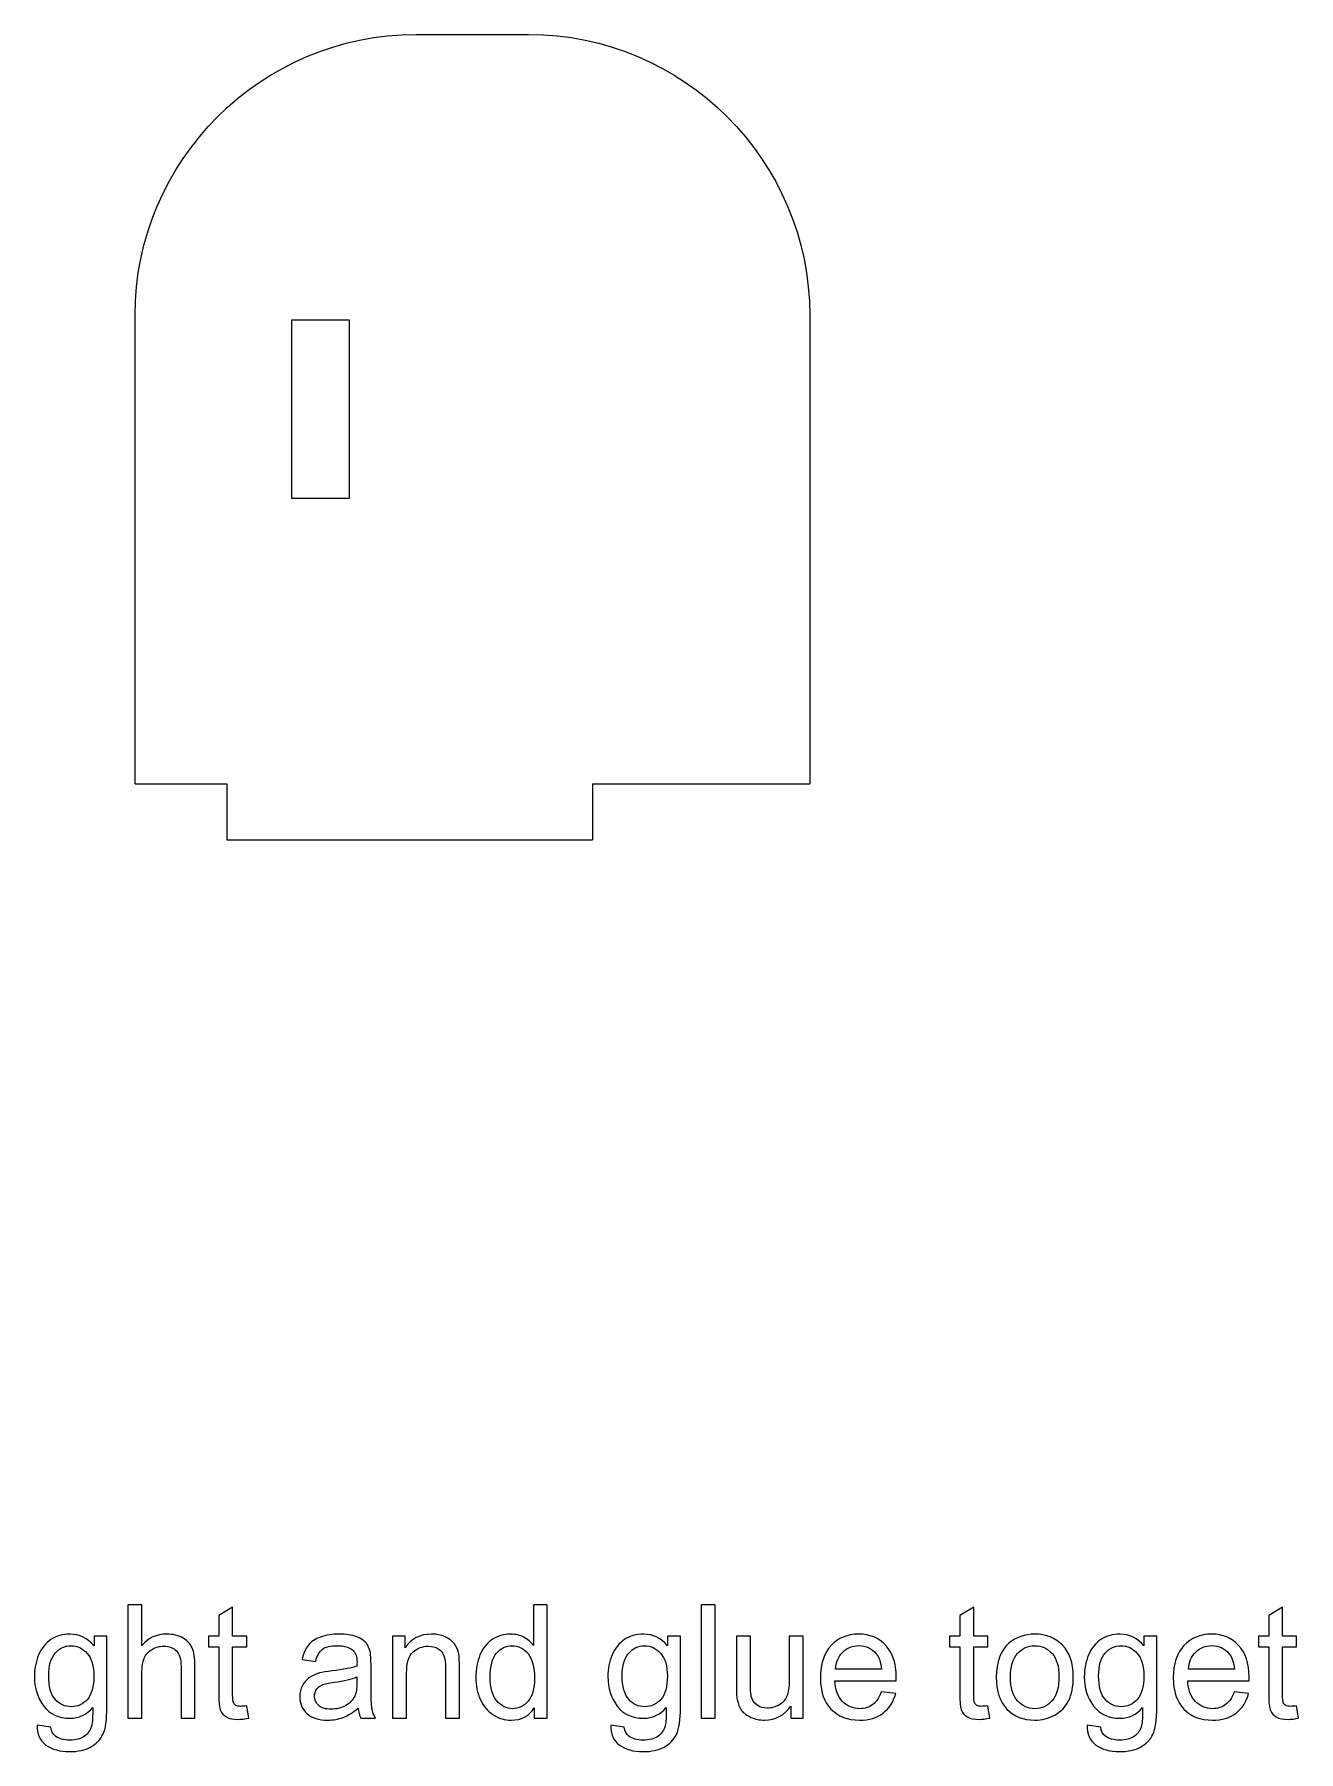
# Model space of a CAD drawing. Header units: millimetres. Extents: x -1420 to -489, y -454 to 898.
# Drawn here: x -1149.8 to -1082.3, y -240.8 to -149.2 of the extents above; entities that cross this region are included whole.
import ezdxf

# ---------------------------------------------------------------- set-up
doc = ezdxf.new("R2010")
doc.units = ezdxf.units.MM
doc.header["$MEASUREMENT"] = 0
doc.layers.add('Layer 1', color=7, linetype='Continuous')

msp = doc.modelspace()

# ---------------------------------------------------------------- linework, layer by layer
at = {"layer": 'Layer 1', "lineweight": 20}
msp.add_lwpolyline([(-1136.0484, -173.9269), (-1132.9484, -173.9269), (-1132.9484, -164.4269), (-1136.0484, -164.4269), (-1136.0484, -173.9269)], close=True, dxfattribs=at)
msp.add_open_spline([(-1144.3986, -189.1769), (-1144.3986, -189.1769), (-1144.3986, -164.1769), (-1144.3986, -164.1769), (-1144.3986, -164.1769), (-1144.3986, -155.9152), (-1137.6603, -149.1769), (-1129.3986, -149.1769), (-1129.3986, -149.1769), (-1129.3986, -149.1769), (-1123.3986, -149.1769), (-1123.3986, -149.1769), (-1123.3986, -149.1769), (-1115.1369, -149.1769), (-1108.3986, -155.9152), (-1108.3986, -164.1769), (-1108.3986, -164.1769), (-1108.3986, -164.1769), (-1108.3986, -189.1769), (-1108.3986, -189.1769)], degree=3, knots=[0, 0, 0, 0, 0.1666667, 0.1666667, 0.1666667, 0.1666667, 0.3333333, 0.3333333, 0.3333333, 0.3333333, 0.5, 0.5, 0.5, 0.5, 0.6666667, 0.6666667, 0.6666667, 0.6666667, 1, 1, 1, 1], dxfattribs=at)
for points in [[(-1144.3986, -189.1769), (-1144.3986, -189.1769), (-1139.4984, -189.1769), (-1139.4984, -189.1769)], [(-1139.4984, -189.1769), (-1139.4984, -189.1769), (-1139.4984, -192.1769), (-1139.4984, -192.1769)], [(-1119.9984, -189.1769), (-1119.9984, -189.1769), (-1108.3986, -189.1769), (-1108.3986, -189.1769)], [(-1119.9984, -189.1769), (-1119.9984, -189.1769), (-1119.9984, -192.1769), (-1119.9984, -192.1769)], [(-1139.4984, -192.1769), (-1139.4984, -192.1769), (-1119.9984, -192.1769), (-1119.9984, -192.1769)]]:
    msp.add_open_spline(points, degree=3, dxfattribs=at)
at = {"layer": 'Layer 1', "color": 250}
for points, knots in [([(-1144.7763, -239.0646), (-1144.7763, -239.0646), (-1144.7763, -233.0039), (-1144.7763, -233.0039), (-1144.7763, -233.0039), (-1144.7763, -233.0039), (-1144.0326, -233.0039), (-1144.0326, -233.0039), (-1144.0326, -233.0039), (-1144.0326, -233.0039), (-1144.0326, -235.1784), (-1144.0326, -235.1784), (-1144.0326, -235.1784), (-1143.6855, -234.7762), (-1143.2466, -234.5744), (-1142.7175, -234.5744), (-1142.7175, -234.5744), (-1142.3929, -234.5744), (-1142.1107, -234.6393), (-1141.8708, -234.7677), (-1141.8708, -234.7677), (-1141.6309, -234.8948), (-1141.4588, -235.0726), (-1141.3558, -235.2983), (-1141.3558, -235.2983), (-1141.2527, -235.5241), (-1141.2005, -235.8529), (-1141.2005, -236.2819), (-1141.2005, -236.2819), (-1141.2005, -236.2819), (-1141.2005, -239.0646), (-1141.2005, -239.0646), (-1141.2005, -239.0646), (-1141.2005, -239.0646), (-1141.9456, -239.0646), (-1141.9456, -239.0646), (-1141.9456, -239.0646), (-1141.9456, -239.0646), (-1141.9456, -236.2819), (-1141.9456, -236.2819), (-1141.9456, -236.2819), (-1141.9456, -235.9108), (-1142.026, -235.6398), (-1142.1869, -235.4705), (-1142.1869, -235.4705), (-1142.3478, -235.3012), (-1142.5764, -235.2151), (-1142.8713, -235.2151), (-1142.8713, -235.2151), (-1143.0914, -235.2151), (-1143.2989, -235.2729), (-1143.4936, -235.3872), (-1143.4936, -235.3872), (-1143.6883, -235.5015), (-1143.8266, -235.6568), (-1143.9085, -235.8529), (-1143.9085, -235.8529), (-1143.9917, -236.0476), (-1144.0326, -236.3186), (-1144.0326, -236.6629), (-1144.0326, -236.6629), (-1144.0326, -236.6629), (-1144.0326, -239.0646), (-1144.0326, -239.0646), (-1144.0326, -239.0646), (-1144.0326, -239.0646), (-1144.7763, -239.0646), (-1144.7763, -239.0646)], [0, 0, 0, 0, 0.0555556, 0.0555556, 0.0555556, 0.0555556, 0.1111111, 0.1111111, 0.1111111, 0.1111111, 0.1666667, 0.1666667, 0.1666667, 0.1666667, 0.2222222, 0.2222222, 0.2222222, 0.2222222, 0.2777778, 0.2777778, 0.2777778, 0.2777778, 0.3333333, 0.3333333, 0.3333333, 0.3333333, 0.3888889, 0.3888889, 0.3888889, 0.3888889, 0.4444444, 0.4444444, 0.4444444, 0.4444444, 0.5, 0.5, 0.5, 0.5, 0.5555556, 0.5555556, 0.5555556, 0.5555556, 0.6111111, 0.6111111, 0.6111111, 0.6111111, 0.6666667, 0.6666667, 0.6666667, 0.6666667, 0.7222222, 0.7222222, 0.7222222, 0.7222222, 0.7777778, 0.7777778, 0.7777778, 0.7777778, 0.8333333, 0.8333333, 0.8333333, 0.8333333, 0.8888889, 0.8888889, 0.8888889, 0.8888889, 1, 1, 1, 1]), ([(-1138.4432, -238.3986), (-1138.4432, -238.3986), (-1138.336, -239.0561), (-1138.336, -239.0561), (-1138.336, -239.0561), (-1138.5448, -239.0999), (-1138.7325, -239.1225), (-1138.8976, -239.1225), (-1138.8976, -239.1225), (-1139.1685, -239.1225), (-1139.3774, -239.0801), (-1139.5269, -238.994), (-1139.5269, -238.994), (-1139.6751, -238.9094), (-1139.7795, -238.7965), (-1139.8402, -238.6568), (-1139.8402, -238.6568), (-1139.9009, -238.5185), (-1139.9319, -238.225), (-1139.9319, -237.7791), (-1139.9319, -237.7791), (-1139.9319, -237.7791), (-1139.9319, -235.2532), (-1139.9319, -235.2532), (-1139.9319, -235.2532), (-1139.9319, -235.2532), (-1140.478, -235.2532), (-1140.478, -235.2532), (-1140.478, -235.2532), (-1140.478, -235.2532), (-1140.478, -234.6746), (-1140.478, -234.6746), (-1140.478, -234.6746), (-1140.478, -234.6746), (-1139.9319, -234.6746), (-1139.9319, -234.6746), (-1139.9319, -234.6746), (-1139.9319, -234.6746), (-1139.9319, -233.5866), (-1139.9319, -233.5866), (-1139.9319, -233.5866), (-1139.9319, -233.5866), (-1139.1911, -233.1407), (-1139.1911, -233.1407), (-1139.1911, -233.1407), (-1139.1911, -233.1407), (-1139.1911, -234.6746), (-1139.1911, -234.6746), (-1139.1911, -234.6746), (-1139.1911, -234.6746), (-1138.4432, -234.6746), (-1138.4432, -234.6746), (-1138.4432, -234.6746), (-1138.4432, -234.6746), (-1138.4432, -235.2532), (-1138.4432, -235.2532), (-1138.4432, -235.2532), (-1138.4432, -235.2532), (-1139.1911, -235.2532), (-1139.1911, -235.2532), (-1139.1911, -235.2532), (-1139.1911, -235.2532), (-1139.1911, -237.82), (-1139.1911, -237.82), (-1139.1911, -237.82), (-1139.1911, -238.0331), (-1139.1784, -238.1685), (-1139.153, -238.2292), (-1139.153, -238.2292), (-1139.1262, -238.2899), (-1139.0838, -238.3379), (-1139.0246, -238.3746), (-1139.0246, -238.3746), (-1138.9653, -238.4098), (-1138.8806, -238.4282), (-1138.7706, -238.4282), (-1138.7706, -238.4282), (-1138.6873, -238.4282), (-1138.5787, -238.4183), (-1138.4432, -238.3986)], [0, 0, 0, 0, 0.047619, 0.047619, 0.047619, 0.047619, 0.0952381, 0.0952381, 0.0952381, 0.0952381, 0.1428571, 0.1428571, 0.1428571, 0.1428571, 0.1904762, 0.1904762, 0.1904762, 0.1904762, 0.2380952, 0.2380952, 0.2380952, 0.2380952, 0.2857143, 0.2857143, 0.2857143, 0.2857143, 0.3333333, 0.3333333, 0.3333333, 0.3333333, 0.3809524, 0.3809524, 0.3809524, 0.3809524, 0.4285714, 0.4285714, 0.4285714, 0.4285714, 0.4761905, 0.4761905, 0.4761905, 0.4761905, 0.5238095, 0.5238095, 0.5238095, 0.5238095, 0.5714286, 0.5714286, 0.5714286, 0.5714286, 0.6190476, 0.6190476, 0.6190476, 0.6190476, 0.6666667, 0.6666667, 0.6666667, 0.6666667, 0.7142857, 0.7142857, 0.7142857, 0.7142857, 0.7619048, 0.7619048, 0.7619048, 0.7619048, 0.8095238, 0.8095238, 0.8095238, 0.8095238, 0.8571429, 0.8571429, 0.8571429, 0.8571429, 0.9047619, 0.9047619, 0.9047619, 0.9047619, 1, 1, 1, 1]), ([(-1123.0974, -239.0646), (-1123.0974, -239.0646), (-1123.0974, -238.51), (-1123.0974, -238.51), (-1123.0974, -238.51), (-1123.3754, -238.9461), (-1123.7846, -239.1634), (-1124.325, -239.1634), (-1124.325, -239.1634), (-1124.675, -239.1634), (-1124.9967, -239.0674), (-1125.2902, -238.8741), (-1125.2902, -238.8741), (-1125.5838, -238.6822), (-1125.8109, -238.4127), (-1125.9732, -238.0655), (-1125.9732, -238.0655), (-1126.1341, -237.7198), (-1126.2145, -237.3233), (-1126.2145, -236.8731), (-1126.2145, -236.8731), (-1126.2145, -236.4357), (-1126.1411, -236.0378), (-1125.9958, -235.6807), (-1125.9958, -235.6807), (-1125.849, -235.3237), (-1125.6303, -235.05), (-1125.3382, -234.8609), (-1125.3382, -234.8609), (-1125.0461, -234.6704), (-1124.7187, -234.5744), (-1124.3575, -234.5744), (-1124.3575, -234.5744), (-1124.0936, -234.5744), (-1123.858, -234.6309), (-1123.6519, -234.7423), (-1123.6519, -234.7423), (-1123.4445, -234.8538), (-1123.2766, -234.9992), (-1123.1468, -235.1784), (-1123.1468, -235.1784), (-1123.1468, -235.1784), (-1123.1468, -233.0039), (-1123.1468, -233.0039), (-1123.1468, -233.0039), (-1123.1468, -233.0039), (-1122.4073, -233.0039), (-1122.4073, -233.0039), (-1122.4073, -233.0039), (-1122.4073, -233.0039), (-1122.4073, -239.0646), (-1122.4073, -239.0646), (-1122.4073, -239.0646), (-1122.4073, -239.0646), (-1123.0974, -239.0646), (-1123.0974, -239.0646)], [0, 0, 0, 0, 0.0666667, 0.0666667, 0.0666667, 0.0666667, 0.1333333, 0.1333333, 0.1333333, 0.1333333, 0.2, 0.2, 0.2, 0.2, 0.2666667, 0.2666667, 0.2666667, 0.2666667, 0.3333333, 0.3333333, 0.3333333, 0.3333333, 0.4, 0.4, 0.4, 0.4, 0.4666667, 0.4666667, 0.4666667, 0.4666667, 0.5333333, 0.5333333, 0.5333333, 0.5333333, 0.6, 0.6, 0.6, 0.6, 0.6666667, 0.6666667, 0.6666667, 0.6666667, 0.7333333, 0.7333333, 0.7333333, 0.7333333, 0.8, 0.8, 0.8, 0.8, 0.8666667, 0.8666667, 0.8666667, 0.8666667, 1, 1, 1, 1]), ([(-1114.1918, -239.0646), (-1114.1918, -239.0646), (-1114.1918, -233.0039), (-1114.1918, -233.0039), (-1114.1918, -233.0039), (-1114.1918, -233.0039), (-1113.4482, -233.0039), (-1113.4482, -233.0039), (-1113.4482, -233.0039), (-1113.4482, -233.0039), (-1113.4482, -239.0646), (-1113.4482, -239.0646), (-1113.4482, -239.0646), (-1113.4482, -239.0646), (-1114.1918, -239.0646), (-1114.1918, -239.0646)], [0, 0, 0, 0, 0.2, 0.2, 0.2, 0.2, 0.4, 0.4, 0.4, 0.4, 0.6, 0.6, 0.6, 0.6, 1, 1, 1, 1]), ([(-1098.8996, -238.3986), (-1098.8996, -238.3986), (-1098.7924, -239.0561), (-1098.7924, -239.0561), (-1098.7924, -239.0561), (-1099.0012, -239.0999), (-1099.1889, -239.1225), (-1099.354, -239.1225), (-1099.354, -239.1225), (-1099.6249, -239.1225), (-1099.8338, -239.0801), (-1099.9833, -238.994), (-1099.9833, -238.994), (-1100.1315, -238.9094), (-1100.2359, -238.7965), (-1100.2966, -238.6568), (-1100.2966, -238.6568), (-1100.3573, -238.5185), (-1100.3883, -238.225), (-1100.3883, -237.7791), (-1100.3883, -237.7791), (-1100.3883, -237.7791), (-1100.3883, -235.2532), (-1100.3883, -235.2532), (-1100.3883, -235.2532), (-1100.3883, -235.2532), (-1100.9344, -235.2532), (-1100.9344, -235.2532), (-1100.9344, -235.2532), (-1100.9344, -235.2532), (-1100.9344, -234.6746), (-1100.9344, -234.6746), (-1100.9344, -234.6746), (-1100.9344, -234.6746), (-1100.3883, -234.6746), (-1100.3883, -234.6746), (-1100.3883, -234.6746), (-1100.3883, -234.6746), (-1100.3883, -233.5866), (-1100.3883, -233.5866), (-1100.3883, -233.5866), (-1100.3883, -233.5866), (-1099.6475, -233.1407), (-1099.6475, -233.1407), (-1099.6475, -233.1407), (-1099.6475, -233.1407), (-1099.6475, -234.6746), (-1099.6475, -234.6746), (-1099.6475, -234.6746), (-1099.6475, -234.6746), (-1098.8996, -234.6746), (-1098.8996, -234.6746), (-1098.8996, -234.6746), (-1098.8996, -234.6746), (-1098.8996, -235.2532), (-1098.8996, -235.2532), (-1098.8996, -235.2532), (-1098.8996, -235.2532), (-1099.6475, -235.2532), (-1099.6475, -235.2532), (-1099.6475, -235.2532), (-1099.6475, -235.2532), (-1099.6475, -237.82), (-1099.6475, -237.82), (-1099.6475, -237.82), (-1099.6475, -238.0331), (-1099.6348, -238.1685), (-1099.6094, -238.2292), (-1099.6094, -238.2292), (-1099.5826, -238.2899), (-1099.5402, -238.3379), (-1099.481, -238.3746), (-1099.481, -238.3746), (-1099.4217, -238.4098), (-1099.337, -238.4282), (-1099.227, -238.4282), (-1099.227, -238.4282), (-1099.1437, -238.4282), (-1099.0351, -238.4183), (-1098.8996, -238.3986)], [0, 0, 0, 0, 0.047619, 0.047619, 0.047619, 0.047619, 0.0952381, 0.0952381, 0.0952381, 0.0952381, 0.1428571, 0.1428571, 0.1428571, 0.1428571, 0.1904762, 0.1904762, 0.1904762, 0.1904762, 0.2380952, 0.2380952, 0.2380952, 0.2380952, 0.2857143, 0.2857143, 0.2857143, 0.2857143, 0.3333333, 0.3333333, 0.3333333, 0.3333333, 0.3809524, 0.3809524, 0.3809524, 0.3809524, 0.4285714, 0.4285714, 0.4285714, 0.4285714, 0.4761905, 0.4761905, 0.4761905, 0.4761905, 0.5238095, 0.5238095, 0.5238095, 0.5238095, 0.5714286, 0.5714286, 0.5714286, 0.5714286, 0.6190476, 0.6190476, 0.6190476, 0.6190476, 0.6666667, 0.6666667, 0.6666667, 0.6666667, 0.7142857, 0.7142857, 0.7142857, 0.7142857, 0.7619048, 0.7619048, 0.7619048, 0.7619048, 0.8095238, 0.8095238, 0.8095238, 0.8095238, 0.8571429, 0.8571429, 0.8571429, 0.8571429, 0.9047619, 0.9047619, 0.9047619, 0.9047619, 1, 1, 1, 1]), ([(-1082.4206, -238.3986), (-1082.4206, -238.3986), (-1082.3134, -239.0561), (-1082.3134, -239.0561), (-1082.3134, -239.0561), (-1082.5222, -239.0999), (-1082.7099, -239.1225), (-1082.875, -239.1225), (-1082.875, -239.1225), (-1083.1459, -239.1225), (-1083.3548, -239.0801), (-1083.5043, -238.994), (-1083.5043, -238.994), (-1083.6525, -238.9094), (-1083.7569, -238.7965), (-1083.8176, -238.6568), (-1083.8176, -238.6568), (-1083.8783, -238.5185), (-1083.9093, -238.225), (-1083.9093, -237.7791), (-1083.9093, -237.7791), (-1083.9093, -237.7791), (-1083.9093, -235.2532), (-1083.9093, -235.2532), (-1083.9093, -235.2532), (-1083.9093, -235.2532), (-1084.4554, -235.2532), (-1084.4554, -235.2532), (-1084.4554, -235.2532), (-1084.4554, -235.2532), (-1084.4554, -234.6746), (-1084.4554, -234.6746), (-1084.4554, -234.6746), (-1084.4554, -234.6746), (-1083.9093, -234.6746), (-1083.9093, -234.6746), (-1083.9093, -234.6746), (-1083.9093, -234.6746), (-1083.9093, -233.5866), (-1083.9093, -233.5866), (-1083.9093, -233.5866), (-1083.9093, -233.5866), (-1083.1685, -233.1407), (-1083.1685, -233.1407), (-1083.1685, -233.1407), (-1083.1685, -233.1407), (-1083.1685, -234.6746), (-1083.1685, -234.6746), (-1083.1685, -234.6746), (-1083.1685, -234.6746), (-1082.4206, -234.6746), (-1082.4206, -234.6746), (-1082.4206, -234.6746), (-1082.4206, -234.6746), (-1082.4206, -235.2532), (-1082.4206, -235.2532), (-1082.4206, -235.2532), (-1082.4206, -235.2532), (-1083.1685, -235.2532), (-1083.1685, -235.2532), (-1083.1685, -235.2532), (-1083.1685, -235.2532), (-1083.1685, -237.82), (-1083.1685, -237.82), (-1083.1685, -237.82), (-1083.1685, -238.0331), (-1083.1558, -238.1685), (-1083.1304, -238.2292), (-1083.1304, -238.2292), (-1083.1036, -238.2899), (-1083.0612, -238.3379), (-1083.002, -238.3746), (-1083.002, -238.3746), (-1082.9427, -238.4098), (-1082.858, -238.4282), (-1082.748, -238.4282), (-1082.748, -238.4282), (-1082.6647, -238.4282), (-1082.5561, -238.4183), (-1082.4206, -238.3986)], [0, 0, 0, 0, 0.047619, 0.047619, 0.047619, 0.047619, 0.0952381, 0.0952381, 0.0952381, 0.0952381, 0.1428571, 0.1428571, 0.1428571, 0.1428571, 0.1904762, 0.1904762, 0.1904762, 0.1904762, 0.2380952, 0.2380952, 0.2380952, 0.2380952, 0.2857143, 0.2857143, 0.2857143, 0.2857143, 0.3333333, 0.3333333, 0.3333333, 0.3333333, 0.3809524, 0.3809524, 0.3809524, 0.3809524, 0.4285714, 0.4285714, 0.4285714, 0.4285714, 0.4761905, 0.4761905, 0.4761905, 0.4761905, 0.5238095, 0.5238095, 0.5238095, 0.5238095, 0.5714286, 0.5714286, 0.5714286, 0.5714286, 0.6190476, 0.6190476, 0.6190476, 0.6190476, 0.6666667, 0.6666667, 0.6666667, 0.6666667, 0.7142857, 0.7142857, 0.7142857, 0.7142857, 0.7619048, 0.7619048, 0.7619048, 0.7619048, 0.8095238, 0.8095238, 0.8095238, 0.8095238, 0.8571429, 0.8571429, 0.8571429, 0.8571429, 0.9047619, 0.9047619, 0.9047619, 0.9047619, 1, 1, 1, 1]), ([(-1149.6221, -239.4287), (-1149.6221, -239.4287), (-1148.8982, -239.5359), (-1148.8982, -239.5359), (-1148.8982, -239.5359), (-1148.8685, -239.7589), (-1148.7839, -239.9211), (-1148.647, -240.0242), (-1148.647, -240.0242), (-1148.4621, -240.161), (-1148.2095, -240.2302), (-1147.8906, -240.2302), (-1147.8906, -240.2302), (-1147.5449, -240.2302), (-1147.2796, -240.161), (-1147.0919, -240.0242), (-1147.0919, -240.0242), (-1146.9043, -239.8859), (-1146.7787, -239.6925), (-1146.7124, -239.4456), (-1146.7124, -239.4456), (-1146.6728, -239.2932), (-1146.6559, -238.9757), (-1146.6587, -238.4903), (-1146.6587, -238.4903), (-1146.9833, -238.8727), (-1147.3883, -239.0646), (-1147.8737, -239.0646), (-1147.8737, -239.0646), (-1148.4777, -239.0646), (-1148.9447, -238.8473), (-1149.2749, -238.4113), (-1149.2749, -238.4113), (-1149.6051, -237.9766), (-1149.7717, -237.4531), (-1149.7717, -236.8449), (-1149.7717, -236.8449), (-1149.7717, -236.4258), (-1149.6955, -236.0392), (-1149.5445, -235.685), (-1149.5445, -235.685), (-1149.3921, -235.3308), (-1149.1719, -235.057), (-1148.8841, -234.8637), (-1148.8841, -234.8637), (-1148.5962, -234.6718), (-1148.2575, -234.5744), (-1147.8695, -234.5744), (-1147.8695, -234.5744), (-1147.3516, -234.5744), (-1146.924, -234.7847), (-1146.5882, -235.2038), (-1146.5882, -235.2038), (-1146.5882, -235.2038), (-1146.5882, -234.6746), (-1146.5882, -234.6746), (-1146.5882, -234.6746), (-1146.5882, -234.6746), (-1145.901, -234.6746), (-1145.901, -234.6746), (-1145.901, -234.6746), (-1145.901, -234.6746), (-1145.901, -238.4691), (-1145.901, -238.4691), (-1145.901, -238.4691), (-1145.901, -239.1521), (-1145.9715, -239.6375), (-1146.1098, -239.9226), (-1146.1098, -239.9226), (-1146.2495, -240.2076), (-1146.4696, -240.4334), (-1146.7716, -240.5985), (-1146.7716, -240.5985), (-1147.0736, -240.7636), (-1147.4447, -240.8468), (-1147.8864, -240.8468), (-1147.8864, -240.8468), (-1148.4099, -240.8468), (-1148.8333, -240.7283), (-1149.155, -240.4927), (-1149.155, -240.4927), (-1149.4781, -240.257), (-1149.6334, -239.9028), (-1149.6221, -239.4287)], [0, 0, 0, 0, 0.0454545, 0.0454545, 0.0454545, 0.0454545, 0.0909091, 0.0909091, 0.0909091, 0.0909091, 0.1363636, 0.1363636, 0.1363636, 0.1363636, 0.1818182, 0.1818182, 0.1818182, 0.1818182, 0.2272727, 0.2272727, 0.2272727, 0.2272727, 0.2727273, 0.2727273, 0.2727273, 0.2727273, 0.3181818, 0.3181818, 0.3181818, 0.3181818, 0.3636364, 0.3636364, 0.3636364, 0.3636364, 0.4090909, 0.4090909, 0.4090909, 0.4090909, 0.4545455, 0.4545455, 0.4545455, 0.4545455, 0.5, 0.5, 0.5, 0.5, 0.5454545, 0.5454545, 0.5454545, 0.5454545, 0.5909091, 0.5909091, 0.5909091, 0.5909091, 0.6363636, 0.6363636, 0.6363636, 0.6363636, 0.6818182, 0.6818182, 0.6818182, 0.6818182, 0.7272727, 0.7272727, 0.7272727, 0.7272727, 0.7727273, 0.7727273, 0.7727273, 0.7727273, 0.8181818, 0.8181818, 0.8181818, 0.8181818, 0.8636364, 0.8636364, 0.8636364, 0.8636364, 0.9090909, 0.9090909, 0.9090909, 0.9090909, 1, 1, 1, 1]), ([(-1132.4982, -238.5227), (-1132.7748, -238.757), (-1133.0401, -238.9221), (-1133.2941, -239.0194), (-1133.2941, -239.0194), (-1133.5495, -239.1154), (-1133.8233, -239.1634), (-1134.1154, -239.1634), (-1134.1154, -239.1634), (-1134.598, -239.1634), (-1134.9677, -239.0463), (-1135.2273, -238.8106), (-1135.2273, -238.8106), (-1135.4856, -238.5749), (-1135.6154, -238.273), (-1135.6154, -237.9075), (-1135.6154, -237.9075), (-1135.6154, -237.6916), (-1135.5674, -237.4954), (-1135.4686, -237.3176), (-1135.4686, -237.3176), (-1135.3713, -237.1398), (-1135.2429, -236.9973), (-1135.0848, -236.8901), (-1135.0848, -236.8901), (-1134.9254, -236.7828), (-1134.7476, -236.701), (-1134.5486, -236.6459), (-1134.5486, -236.6459), (-1134.4032, -236.6078), (-1134.1831, -236.5697), (-1133.8882, -236.5345), (-1133.8882, -236.5345), (-1133.287, -236.4625), (-1132.844, -236.3778), (-1132.5603, -236.2776), (-1132.5603, -236.2776), (-1132.5575, -236.176), (-1132.5561, -236.1111), (-1132.5561, -236.0843), (-1132.5561, -236.0843), (-1132.5561, -235.7809), (-1132.6266, -235.5664), (-1132.7678, -235.4437), (-1132.7678, -235.4437), (-1132.9568, -235.2743), (-1133.2405, -235.1911), (-1133.6144, -235.1911), (-1133.6144, -235.1911), (-1133.9644, -235.1911), (-1134.2226, -235.2518), (-1134.3905, -235.3745), (-1134.3905, -235.3745), (-1134.5571, -235.4973), (-1134.6798, -235.7146), (-1134.7603, -236.0265), (-1134.7603, -236.0265), (-1134.7603, -236.0265), (-1135.487, -235.9263), (-1135.487, -235.9263), (-1135.487, -235.9263), (-1135.4207, -235.6158), (-1135.312, -235.3632), (-1135.161, -235.1727), (-1135.161, -235.1727), (-1135.01, -234.9808), (-1134.7899, -234.8327), (-1134.5034, -234.7296), (-1134.5034, -234.7296), (-1134.217, -234.6266), (-1133.8854, -234.5744), (-1133.5072, -234.5744), (-1133.5072, -234.5744), (-1133.1318, -234.5744), (-1132.8284, -234.6196), (-1132.5942, -234.7071), (-1132.5942, -234.7071), (-1132.3599, -234.796), (-1132.1878, -234.906), (-1132.0763, -235.0401), (-1132.0763, -235.0401), (-1131.9662, -235.1742), (-1131.89, -235.3421), (-1131.8449, -235.5467), (-1131.8449, -235.5467), (-1131.8209, -235.6737), (-1131.8082, -235.9023), (-1131.8082, -236.2325), (-1131.8082, -236.2325), (-1131.8082, -236.2325), (-1131.8082, -237.2245), (-1131.8082, -237.2245), (-1131.8082, -237.2245), (-1131.8082, -237.9174), (-1131.7927, -238.3548), (-1131.7602, -238.5368), (-1131.7602, -238.5368), (-1131.7292, -238.7203), (-1131.6657, -238.8967), (-1131.5725, -239.0646), (-1131.5725, -239.0646), (-1131.5725, -239.0646), (-1132.3501, -239.0646), (-1132.3501, -239.0646), (-1132.3501, -239.0646), (-1132.4263, -238.9108), (-1132.4771, -238.7302), (-1132.4982, -238.5227)], [0, 0, 0, 0, 0.0357143, 0.0357143, 0.0357143, 0.0357143, 0.0714286, 0.0714286, 0.0714286, 0.0714286, 0.1071429, 0.1071429, 0.1071429, 0.1071429, 0.1428571, 0.1428571, 0.1428571, 0.1428571, 0.1785714, 0.1785714, 0.1785714, 0.1785714, 0.2142857, 0.2142857, 0.2142857, 0.2142857, 0.25, 0.25, 0.25, 0.25, 0.2857143, 0.2857143, 0.2857143, 0.2857143, 0.3214286, 0.3214286, 0.3214286, 0.3214286, 0.3571429, 0.3571429, 0.3571429, 0.3571429, 0.3928571, 0.3928571, 0.3928571, 0.3928571, 0.4285714, 0.4285714, 0.4285714, 0.4285714, 0.4642857, 0.4642857, 0.4642857, 0.4642857, 0.5, 0.5, 0.5, 0.5, 0.5357143, 0.5357143, 0.5357143, 0.5357143, 0.5714286, 0.5714286, 0.5714286, 0.5714286, 0.6071429, 0.6071429, 0.6071429, 0.6071429, 0.6428571, 0.6428571, 0.6428571, 0.6428571, 0.6785714, 0.6785714, 0.6785714, 0.6785714, 0.7142857, 0.7142857, 0.7142857, 0.7142857, 0.75, 0.75, 0.75, 0.75, 0.7857143, 0.7857143, 0.7857143, 0.7857143, 0.8214286, 0.8214286, 0.8214286, 0.8214286, 0.8571429, 0.8571429, 0.8571429, 0.8571429, 0.8928571, 0.8928571, 0.8928571, 0.8928571, 0.9285714, 0.9285714, 0.9285714, 0.9285714, 1, 1, 1, 1]), ([(-1130.6539, -239.0646), (-1130.6539, -239.0646), (-1130.6539, -234.6746), (-1130.6539, -234.6746), (-1130.6539, -234.6746), (-1130.6539, -234.6746), (-1129.985, -234.6746), (-1129.985, -234.6746), (-1129.985, -234.6746), (-1129.985, -234.6746), (-1129.985, -235.2983), (-1129.985, -235.2983), (-1129.985, -235.2983), (-1129.6619, -234.8157), (-1129.1962, -234.5744), (-1128.588, -234.5744), (-1128.588, -234.5744), (-1128.3227, -234.5744), (-1128.08, -234.6224), (-1127.8585, -234.7169), (-1127.8585, -234.7169), (-1127.6355, -234.8129), (-1127.4704, -234.9371), (-1127.3604, -235.0923), (-1127.3604, -235.0923), (-1127.2489, -235.2461), (-1127.1727, -235.4296), (-1127.1275, -235.6412), (-1127.1275, -235.6412), (-1127.1007, -235.7795), (-1127.0866, -236.0208), (-1127.0866, -236.3651), (-1127.0866, -236.3651), (-1127.0866, -236.3651), (-1127.0866, -239.0646), (-1127.0866, -239.0646), (-1127.0866, -239.0646), (-1127.0866, -239.0646), (-1127.8317, -239.0646), (-1127.8317, -239.0646), (-1127.8317, -239.0646), (-1127.8317, -239.0646), (-1127.8317, -236.3934), (-1127.8317, -236.3934), (-1127.8317, -236.3934), (-1127.8317, -236.0914), (-1127.8599, -235.8642), (-1127.9177, -235.7132), (-1127.9177, -235.7132), (-1127.9756, -235.5636), (-1128.0786, -235.4437), (-1128.2254, -235.3548), (-1128.2254, -235.3548), (-1128.3735, -235.2645), (-1128.5457, -235.2193), (-1128.7447, -235.2193), (-1128.7447, -235.2193), (-1129.0622, -235.2193), (-1129.3345, -235.3209), (-1129.5659, -235.5213), (-1129.5659, -235.5213), (-1129.7959, -235.7231), (-1129.9102, -236.1041), (-1129.9102, -236.6671), (-1129.9102, -236.6671), (-1129.9102, -236.6671), (-1129.9102, -239.0646), (-1129.9102, -239.0646), (-1129.9102, -239.0646), (-1129.9102, -239.0646), (-1130.6539, -239.0646), (-1130.6539, -239.0646)], [0, 0, 0, 0, 0.0526316, 0.0526316, 0.0526316, 0.0526316, 0.1052632, 0.1052632, 0.1052632, 0.1052632, 0.1578947, 0.1578947, 0.1578947, 0.1578947, 0.2105263, 0.2105263, 0.2105263, 0.2105263, 0.2631579, 0.2631579, 0.2631579, 0.2631579, 0.3157895, 0.3157895, 0.3157895, 0.3157895, 0.3684211, 0.3684211, 0.3684211, 0.3684211, 0.4210526, 0.4210526, 0.4210526, 0.4210526, 0.4736842, 0.4736842, 0.4736842, 0.4736842, 0.5263158, 0.5263158, 0.5263158, 0.5263158, 0.5789474, 0.5789474, 0.5789474, 0.5789474, 0.6315789, 0.6315789, 0.6315789, 0.6315789, 0.6842105, 0.6842105, 0.6842105, 0.6842105, 0.7368421, 0.7368421, 0.7368421, 0.7368421, 0.7894737, 0.7894737, 0.7894737, 0.7894737, 0.8421053, 0.8421053, 0.8421053, 0.8421053, 0.8947368, 0.8947368, 0.8947368, 0.8947368, 1, 1, 1, 1]), ([(-1119.0207, -239.4287), (-1119.0207, -239.4287), (-1118.2968, -239.5359), (-1118.2968, -239.5359), (-1118.2968, -239.5359), (-1118.2671, -239.7589), (-1118.1825, -239.9211), (-1118.0456, -240.0242), (-1118.0456, -240.0242), (-1117.8607, -240.161), (-1117.6081, -240.2302), (-1117.2892, -240.2302), (-1117.2892, -240.2302), (-1116.9435, -240.2302), (-1116.6782, -240.161), (-1116.4905, -240.0242), (-1116.4905, -240.0242), (-1116.3029, -239.8859), (-1116.1773, -239.6925), (-1116.111, -239.4456), (-1116.111, -239.4456), (-1116.0714, -239.2932), (-1116.0545, -238.9757), (-1116.0573, -238.4903), (-1116.0573, -238.4903), (-1116.3819, -238.8727), (-1116.7869, -239.0646), (-1117.2723, -239.0646), (-1117.2723, -239.0646), (-1117.8763, -239.0646), (-1118.3433, -238.8473), (-1118.6735, -238.4113), (-1118.6735, -238.4113), (-1119.0037, -237.9766), (-1119.1703, -237.4531), (-1119.1703, -236.8449), (-1119.1703, -236.8449), (-1119.1703, -236.4258), (-1119.0941, -236.0392), (-1118.9431, -235.685), (-1118.9431, -235.685), (-1118.7907, -235.3308), (-1118.5705, -235.057), (-1118.2827, -234.8637), (-1118.2827, -234.8637), (-1117.9948, -234.6718), (-1117.6561, -234.5744), (-1117.2681, -234.5744), (-1117.2681, -234.5744), (-1116.7502, -234.5744), (-1116.3226, -234.7847), (-1115.9868, -235.2038), (-1115.9868, -235.2038), (-1115.9868, -235.2038), (-1115.9868, -234.6746), (-1115.9868, -234.6746), (-1115.9868, -234.6746), (-1115.9868, -234.6746), (-1115.2996, -234.6746), (-1115.2996, -234.6746), (-1115.2996, -234.6746), (-1115.2996, -234.6746), (-1115.2996, -238.4691), (-1115.2996, -238.4691), (-1115.2996, -238.4691), (-1115.2996, -239.1521), (-1115.3701, -239.6375), (-1115.5084, -239.9226), (-1115.5084, -239.9226), (-1115.6481, -240.2076), (-1115.8682, -240.4334), (-1116.1702, -240.5985), (-1116.1702, -240.5985), (-1116.4722, -240.7636), (-1116.8433, -240.8468), (-1117.285, -240.8468), (-1117.285, -240.8468), (-1117.8085, -240.8468), (-1118.2319, -240.7283), (-1118.5536, -240.4927), (-1118.5536, -240.4927), (-1118.8767, -240.257), (-1119.032, -239.9028), (-1119.0207, -239.4287)], [0, 0, 0, 0, 0.0454545, 0.0454545, 0.0454545, 0.0454545, 0.0909091, 0.0909091, 0.0909091, 0.0909091, 0.1363636, 0.1363636, 0.1363636, 0.1363636, 0.1818182, 0.1818182, 0.1818182, 0.1818182, 0.2272727, 0.2272727, 0.2272727, 0.2272727, 0.2727273, 0.2727273, 0.2727273, 0.2727273, 0.3181818, 0.3181818, 0.3181818, 0.3181818, 0.3636364, 0.3636364, 0.3636364, 0.3636364, 0.4090909, 0.4090909, 0.4090909, 0.4090909, 0.4545455, 0.4545455, 0.4545455, 0.4545455, 0.5, 0.5, 0.5, 0.5, 0.5454545, 0.5454545, 0.5454545, 0.5454545, 0.5909091, 0.5909091, 0.5909091, 0.5909091, 0.6363636, 0.6363636, 0.6363636, 0.6363636, 0.6818182, 0.6818182, 0.6818182, 0.6818182, 0.7272727, 0.7272727, 0.7272727, 0.7272727, 0.7727273, 0.7727273, 0.7727273, 0.7727273, 0.8181818, 0.8181818, 0.8181818, 0.8181818, 0.8636364, 0.8636364, 0.8636364, 0.8636364, 0.9090909, 0.9090909, 0.9090909, 0.9090909, 1, 1, 1, 1]), ([(-1109.4166, -239.0646), (-1109.4166, -239.0646), (-1109.4166, -238.4197), (-1109.4166, -238.4197), (-1109.4166, -238.4197), (-1109.7595, -238.9164), (-1110.2238, -239.1634), (-1110.8108, -239.1634), (-1110.8108, -239.1634), (-1111.069, -239.1634), (-1111.3118, -239.114), (-1111.5361, -239.0152), (-1111.5361, -239.0152), (-1111.7605, -238.9164), (-1111.927, -238.7908), (-1112.0357, -238.6413), (-1112.0357, -238.6413), (-1112.1457, -238.4903), (-1112.2219, -238.3068), (-1112.2657, -238.0895), (-1112.2657, -238.0895), (-1112.2953, -237.9428), (-1112.3108, -237.7113), (-1112.3108, -237.3938), (-1112.3108, -237.3938), (-1112.3108, -237.3938), (-1112.3108, -234.6746), (-1112.3108, -234.6746), (-1112.3108, -234.6746), (-1112.3108, -234.6746), (-1111.5672, -234.6746), (-1111.5672, -234.6746), (-1111.5672, -234.6746), (-1111.5672, -234.6746), (-1111.5672, -237.1088), (-1111.5672, -237.1088), (-1111.5672, -237.1088), (-1111.5672, -237.4983), (-1111.5517, -237.7593), (-1111.522, -237.8948), (-1111.522, -237.8948), (-1111.474, -238.0909), (-1111.3753, -238.2433), (-1111.2243, -238.3562), (-1111.2243, -238.3562), (-1111.0719, -238.4677), (-1110.8842, -238.5227), (-1110.6612, -238.5227), (-1110.6612, -238.5227), (-1110.4383, -238.5227), (-1110.2294, -238.4663), (-1110.0333, -238.352), (-1110.0333, -238.352), (-1109.8371, -238.2377), (-1109.6989, -238.0811), (-1109.6184, -237.8849), (-1109.6184, -237.8849), (-1109.5366, -237.6874), (-1109.4957, -237.4009), (-1109.4957, -237.0269), (-1109.4957, -237.0269), (-1109.4957, -237.0269), (-1109.4957, -234.6746), (-1109.4957, -234.6746), (-1109.4957, -234.6746), (-1109.4957, -234.6746), (-1108.752, -234.6746), (-1108.752, -234.6746), (-1108.752, -234.6746), (-1108.752, -234.6746), (-1108.752, -239.0646), (-1108.752, -239.0646), (-1108.752, -239.0646), (-1108.752, -239.0646), (-1109.4166, -239.0646), (-1109.4166, -239.0646)], [0, 0, 0, 0, 0.05, 0.05, 0.05, 0.05, 0.1, 0.1, 0.1, 0.1, 0.15, 0.15, 0.15, 0.15, 0.2, 0.2, 0.2, 0.2, 0.25, 0.25, 0.25, 0.25, 0.3, 0.3, 0.3, 0.3, 0.35, 0.35, 0.35, 0.35, 0.4, 0.4, 0.4, 0.4, 0.45, 0.45, 0.45, 0.45, 0.5, 0.5, 0.5, 0.5, 0.55, 0.55, 0.55, 0.55, 0.6, 0.6, 0.6, 0.6, 0.65, 0.65, 0.65, 0.65, 0.7, 0.7, 0.7, 0.7, 0.75, 0.75, 0.75, 0.75, 0.8, 0.8, 0.8, 0.8, 0.85, 0.85, 0.85, 0.85, 0.9, 0.9, 0.9, 0.9, 1, 1, 1, 1]), ([(-1104.5807, -237.6507), (-1104.5807, -237.6507), (-1103.8117, -237.7452), (-1103.8117, -237.7452), (-1103.8117, -237.7452), (-1103.933, -238.1954), (-1104.1574, -238.5439), (-1104.4848, -238.7923), (-1104.4848, -238.7923), (-1104.8136, -239.0392), (-1105.2327, -239.1634), (-1105.7421, -239.1634), (-1105.7421, -239.1634), (-1106.3841, -239.1634), (-1106.8936, -238.9658), (-1107.2689, -238.5707), (-1107.2689, -238.5707), (-1107.6457, -238.1756), (-1107.8334, -237.621), (-1107.8334, -236.907), (-1107.8334, -236.907), (-1107.8334, -236.1676), (-1107.6429, -235.5947), (-1107.2633, -235.1869), (-1107.2633, -235.1869), (-1106.8823, -234.779), (-1106.3898, -234.5744), (-1105.783, -234.5744), (-1105.783, -234.5744), (-1105.196, -234.5744), (-1104.7162, -234.7748), (-1104.3451, -235.1742), (-1104.3451, -235.1742), (-1103.9725, -235.5735), (-1103.7863, -236.1365), (-1103.7863, -236.8604), (-1103.7863, -236.8604), (-1103.7863, -236.9056), (-1103.7877, -236.9719), (-1103.7905, -237.0594), (-1103.7905, -237.0594), (-1103.7905, -237.0594), (-1107.0643, -237.0594), (-1107.0643, -237.0594), (-1107.0643, -237.0594), (-1107.0375, -237.542), (-1106.9006, -237.9117), (-1106.6551, -238.1671), (-1106.6551, -238.1671), (-1106.4095, -238.424), (-1106.1047, -238.5524), (-1105.7378, -238.5524), (-1105.7378, -238.5524), (-1105.4655, -238.5524), (-1105.2327, -238.4804), (-1105.0393, -238.3365), (-1105.0393, -238.3365), (-1104.846, -238.1939), (-1104.6936, -237.9653), (-1104.5807, -237.6507)], [0, 0, 0, 0, 0.0625, 0.0625, 0.0625, 0.0625, 0.125, 0.125, 0.125, 0.125, 0.1875, 0.1875, 0.1875, 0.1875, 0.25, 0.25, 0.25, 0.25, 0.3125, 0.3125, 0.3125, 0.3125, 0.375, 0.375, 0.375, 0.375, 0.4375, 0.4375, 0.4375, 0.4375, 0.5, 0.5, 0.5, 0.5, 0.5625, 0.5625, 0.5625, 0.5625, 0.625, 0.625, 0.625, 0.625, 0.6875, 0.6875, 0.6875, 0.6875, 0.75, 0.75, 0.75, 0.75, 0.8125, 0.8125, 0.8125, 0.8125, 0.875, 0.875, 0.875, 0.875, 1, 1, 1, 1]), ([(-1098.4495, -236.8689), (-1098.4495, -236.0561), (-1098.2237, -235.4536), (-1097.7707, -235.0627), (-1097.7707, -235.0627), (-1097.394, -234.7381), (-1096.9339, -234.5744), (-1096.3907, -234.5744), (-1096.3907, -234.5744), (-1095.7867, -234.5744), (-1095.2928, -234.772), (-1094.9104, -235.1685), (-1094.9104, -235.1685), (-1094.5266, -235.5636), (-1094.3361, -236.1097), (-1094.3361, -236.8068), (-1094.3361, -236.8068), (-1094.3361, -237.3727), (-1094.4207, -237.8172), (-1094.5901, -238.1403), (-1094.5901, -238.1403), (-1094.7594, -238.4649), (-1095.0064, -238.7161), (-1095.3295, -238.8953), (-1095.3295, -238.8953), (-1095.6541, -239.0745), (-1096.0068, -239.1634), (-1096.3907, -239.1634), (-1096.3907, -239.1634), (-1097.0045, -239.1634), (-1097.5012, -238.9672), (-1097.8808, -238.5721), (-1097.8808, -238.5721), (-1098.2604, -238.1784), (-1098.4495, -237.6111), (-1098.4495, -236.8689)], [0, 0, 0, 0, 0.1, 0.1, 0.1, 0.1, 0.2, 0.2, 0.2, 0.2, 0.3, 0.3, 0.3, 0.3, 0.4, 0.4, 0.4, 0.4, 0.5, 0.5, 0.5, 0.5, 0.6, 0.6, 0.6, 0.6, 0.7, 0.7, 0.7, 0.7, 0.8, 0.8, 0.8, 0.8, 1, 1, 1, 1]), ([(-1093.5995, -239.4287), (-1093.5995, -239.4287), (-1092.8756, -239.5359), (-1092.8756, -239.5359), (-1092.8756, -239.5359), (-1092.8459, -239.7589), (-1092.7613, -239.9211), (-1092.6244, -240.0242), (-1092.6244, -240.0242), (-1092.4395, -240.161), (-1092.1869, -240.2302), (-1091.868, -240.2302), (-1091.868, -240.2302), (-1091.5223, -240.2302), (-1091.257, -240.161), (-1091.0693, -240.0242), (-1091.0693, -240.0242), (-1090.8817, -239.8859), (-1090.7561, -239.6925), (-1090.6898, -239.4456), (-1090.6898, -239.4456), (-1090.6502, -239.2932), (-1090.6333, -238.9757), (-1090.6361, -238.4903), (-1090.6361, -238.4903), (-1090.9607, -238.8727), (-1091.3657, -239.0646), (-1091.8511, -239.0646), (-1091.8511, -239.0646), (-1092.4551, -239.0646), (-1092.9221, -238.8473), (-1093.2523, -238.4113), (-1093.2523, -238.4113), (-1093.5825, -237.9766), (-1093.7491, -237.4531), (-1093.7491, -236.8449), (-1093.7491, -236.8449), (-1093.7491, -236.4258), (-1093.6729, -236.0392), (-1093.5219, -235.685), (-1093.5219, -235.685), (-1093.3695, -235.3308), (-1093.1493, -235.057), (-1092.8615, -234.8637), (-1092.8615, -234.8637), (-1092.5736, -234.6718), (-1092.2349, -234.5744), (-1091.8469, -234.5744), (-1091.8469, -234.5744), (-1091.329, -234.5744), (-1090.9014, -234.7847), (-1090.5656, -235.2038), (-1090.5656, -235.2038), (-1090.5656, -235.2038), (-1090.5656, -234.6746), (-1090.5656, -234.6746), (-1090.5656, -234.6746), (-1090.5656, -234.6746), (-1089.8784, -234.6746), (-1089.8784, -234.6746), (-1089.8784, -234.6746), (-1089.8784, -234.6746), (-1089.8784, -238.4691), (-1089.8784, -238.4691), (-1089.8784, -238.4691), (-1089.8784, -239.1521), (-1089.9489, -239.6375), (-1090.0872, -239.9226), (-1090.0872, -239.9226), (-1090.2269, -240.2076), (-1090.447, -240.4334), (-1090.749, -240.5985), (-1090.749, -240.5985), (-1091.051, -240.7636), (-1091.4221, -240.8468), (-1091.8638, -240.8468), (-1091.8638, -240.8468), (-1092.3873, -240.8468), (-1092.8107, -240.7283), (-1093.1324, -240.4927), (-1093.1324, -240.4927), (-1093.4555, -240.257), (-1093.6108, -239.9028), (-1093.5995, -239.4287)], [0, 0, 0, 0, 0.0454545, 0.0454545, 0.0454545, 0.0454545, 0.0909091, 0.0909091, 0.0909091, 0.0909091, 0.1363636, 0.1363636, 0.1363636, 0.1363636, 0.1818182, 0.1818182, 0.1818182, 0.1818182, 0.2272727, 0.2272727, 0.2272727, 0.2272727, 0.2727273, 0.2727273, 0.2727273, 0.2727273, 0.3181818, 0.3181818, 0.3181818, 0.3181818, 0.3636364, 0.3636364, 0.3636364, 0.3636364, 0.4090909, 0.4090909, 0.4090909, 0.4090909, 0.4545455, 0.4545455, 0.4545455, 0.4545455, 0.5, 0.5, 0.5, 0.5, 0.5454545, 0.5454545, 0.5454545, 0.5454545, 0.5909091, 0.5909091, 0.5909091, 0.5909091, 0.6363636, 0.6363636, 0.6363636, 0.6363636, 0.6818182, 0.6818182, 0.6818182, 0.6818182, 0.7272727, 0.7272727, 0.7272727, 0.7272727, 0.7727273, 0.7727273, 0.7727273, 0.7727273, 0.8181818, 0.8181818, 0.8181818, 0.8181818, 0.8636364, 0.8636364, 0.8636364, 0.8636364, 0.9090909, 0.9090909, 0.9090909, 0.9090909, 1, 1, 1, 1]), ([(-1085.7494, -237.6507), (-1085.7494, -237.6507), (-1084.9804, -237.7452), (-1084.9804, -237.7452), (-1084.9804, -237.7452), (-1085.1017, -238.1954), (-1085.3261, -238.5439), (-1085.6535, -238.7923), (-1085.6535, -238.7923), (-1085.9823, -239.0392), (-1086.4014, -239.1634), (-1086.9108, -239.1634), (-1086.9108, -239.1634), (-1087.5528, -239.1634), (-1088.0623, -238.9658), (-1088.4376, -238.5707), (-1088.4376, -238.5707), (-1088.8144, -238.1756), (-1089.0021, -237.621), (-1089.0021, -236.907), (-1089.0021, -236.907), (-1089.0021, -236.1676), (-1088.8116, -235.5947), (-1088.432, -235.1869), (-1088.432, -235.1869), (-1088.051, -234.779), (-1087.5585, -234.5744), (-1086.9517, -234.5744), (-1086.9517, -234.5744), (-1086.3647, -234.5744), (-1085.8849, -234.7748), (-1085.5138, -235.1742), (-1085.5138, -235.1742), (-1085.1412, -235.5735), (-1084.955, -236.1365), (-1084.955, -236.8604), (-1084.955, -236.8604), (-1084.955, -236.9056), (-1084.9564, -236.9719), (-1084.9592, -237.0594), (-1084.9592, -237.0594), (-1084.9592, -237.0594), (-1088.233, -237.0594), (-1088.233, -237.0594), (-1088.233, -237.0594), (-1088.2062, -237.542), (-1088.0693, -237.9117), (-1087.8238, -238.1671), (-1087.8238, -238.1671), (-1087.5782, -238.424), (-1087.2734, -238.5524), (-1086.9065, -238.5524), (-1086.9065, -238.5524), (-1086.6342, -238.5524), (-1086.4014, -238.4804), (-1086.208, -238.3365), (-1086.208, -238.3365), (-1086.0147, -238.1939), (-1085.8623, -237.9653), (-1085.7494, -237.6507)], [0, 0, 0, 0, 0.0625, 0.0625, 0.0625, 0.0625, 0.125, 0.125, 0.125, 0.125, 0.1875, 0.1875, 0.1875, 0.1875, 0.25, 0.25, 0.25, 0.25, 0.3125, 0.3125, 0.3125, 0.3125, 0.375, 0.375, 0.375, 0.375, 0.4375, 0.4375, 0.4375, 0.4375, 0.5, 0.5, 0.5, 0.5, 0.5625, 0.5625, 0.5625, 0.5625, 0.625, 0.625, 0.625, 0.625, 0.6875, 0.6875, 0.6875, 0.6875, 0.75, 0.75, 0.75, 0.75, 0.8125, 0.8125, 0.8125, 0.8125, 0.875, 0.875, 0.875, 0.875, 1, 1, 1, 1]), ([(-1149.0068, -236.7913), (-1149.0068, -237.367), (-1148.8925, -237.7875), (-1148.6625, -238.0514), (-1148.6625, -238.0514), (-1148.4339, -238.3167), (-1148.1475, -238.4479), (-1147.8031, -238.4479), (-1147.8031, -238.4479), (-1147.4617, -238.4479), (-1147.1752, -238.3167), (-1146.9438, -238.0542), (-1146.9438, -238.0542), (-1146.7124, -237.7904), (-1146.5966, -237.3783), (-1146.5966, -236.8153), (-1146.5966, -236.8153), (-1146.5966, -236.2776), (-1146.7152, -235.8727), (-1146.9537, -235.6003), (-1146.9537, -235.6003), (-1147.1921, -235.328), (-1147.48, -235.1911), (-1147.8158, -235.1911), (-1147.8158, -235.1911), (-1148.146, -235.1911), (-1148.4269, -235.3251), (-1148.6597, -235.5947), (-1148.6597, -235.5947), (-1148.8911, -235.8628), (-1149.0068, -236.2621), (-1149.0068, -236.7913)], [0, 0, 0, 0, 0.1111111, 0.1111111, 0.1111111, 0.1111111, 0.2222222, 0.2222222, 0.2222222, 0.2222222, 0.3333333, 0.3333333, 0.3333333, 0.3333333, 0.4444444, 0.4444444, 0.4444444, 0.4444444, 0.5555556, 0.5555556, 0.5555556, 0.5555556, 0.6666667, 0.6666667, 0.6666667, 0.6666667, 0.7777778, 0.7777778, 0.7777778, 0.7777778, 1, 1, 1, 1]), ([(-1125.4497, -236.8731), (-1125.4497, -237.4362), (-1125.3312, -237.8567), (-1125.0941, -238.1347), (-1125.0941, -238.1347), (-1124.857, -238.4127), (-1124.5776, -238.5524), (-1124.2545, -238.5524), (-1124.2545, -238.5524), (-1123.9299, -238.5524), (-1123.6533, -238.4183), (-1123.4262, -238.153), (-1123.4262, -238.153), (-1123.199, -237.8877), (-1123.0847, -237.4813), (-1123.0847, -236.9352), (-1123.0847, -236.9352), (-1123.0847, -236.3341), (-1123.2004, -235.8938), (-1123.4318, -235.613), (-1123.4318, -235.613), (-1123.6632, -235.3308), (-1123.9483, -235.1911), (-1124.2883, -235.1911), (-1124.2883, -235.1911), (-1124.6185, -235.1911), (-1124.8951, -235.3266), (-1125.1167, -235.5961), (-1125.1167, -235.5961), (-1125.3382, -235.8656), (-1125.4497, -236.2918), (-1125.4497, -236.8731)], [0, 0, 0, 0, 0.1111111, 0.1111111, 0.1111111, 0.1111111, 0.2222222, 0.2222222, 0.2222222, 0.2222222, 0.3333333, 0.3333333, 0.3333333, 0.3333333, 0.4444444, 0.4444444, 0.4444444, 0.4444444, 0.5555556, 0.5555556, 0.5555556, 0.5555556, 0.6666667, 0.6666667, 0.6666667, 0.6666667, 0.7777778, 0.7777778, 0.7777778, 0.7777778, 1, 1, 1, 1]), ([(-1118.4054, -236.7913), (-1118.4054, -237.367), (-1118.2911, -237.7875), (-1118.0611, -238.0514), (-1118.0611, -238.0514), (-1117.8325, -238.3167), (-1117.5461, -238.4479), (-1117.2017, -238.4479), (-1117.2017, -238.4479), (-1116.8603, -238.4479), (-1116.5738, -238.3167), (-1116.3424, -238.0542), (-1116.3424, -238.0542), (-1116.111, -237.7904), (-1115.9952, -237.3783), (-1115.9952, -236.8153), (-1115.9952, -236.8153), (-1115.9952, -236.2776), (-1116.1138, -235.8727), (-1116.3523, -235.6003), (-1116.3523, -235.6003), (-1116.5907, -235.328), (-1116.8786, -235.1911), (-1117.2144, -235.1911), (-1117.2144, -235.1911), (-1117.5446, -235.1911), (-1117.8255, -235.3251), (-1118.0583, -235.5947), (-1118.0583, -235.5947), (-1118.2897, -235.8628), (-1118.4054, -236.2621), (-1118.4054, -236.7913)], [0, 0, 0, 0, 0.1111111, 0.1111111, 0.1111111, 0.1111111, 0.2222222, 0.2222222, 0.2222222, 0.2222222, 0.3333333, 0.3333333, 0.3333333, 0.3333333, 0.4444444, 0.4444444, 0.4444444, 0.4444444, 0.5555556, 0.5555556, 0.5555556, 0.5555556, 0.6666667, 0.6666667, 0.6666667, 0.6666667, 0.7777778, 0.7777778, 0.7777778, 0.7777778, 1, 1, 1, 1]), ([(-1107.0234, -236.447), (-1107.0234, -236.447), (-1104.5723, -236.447), (-1104.5723, -236.447), (-1104.5723, -236.447), (-1104.6047, -236.0787), (-1104.6993, -235.8007), (-1104.8531, -235.6172), (-1104.8531, -235.6172), (-1105.0901, -235.3308), (-1105.3978, -235.1869), (-1105.7745, -235.1869), (-1105.7745, -235.1869), (-1106.116, -235.1869), (-1106.4039, -235.3012), (-1106.6367, -235.5298), (-1106.6367, -235.5298), (-1106.8696, -235.7584), (-1106.998, -236.0646), (-1107.0234, -236.447)], [0, 0, 0, 0, 0.1666667, 0.1666667, 0.1666667, 0.1666667, 0.3333333, 0.3333333, 0.3333333, 0.3333333, 0.5, 0.5, 0.5, 0.5, 0.6666667, 0.6666667, 0.6666667, 0.6666667, 1, 1, 1, 1]), ([(-1097.6847, -236.8689), (-1097.6847, -237.4319), (-1097.5619, -237.8525), (-1097.3164, -238.1319), (-1097.3164, -238.1319), (-1097.0708, -238.4127), (-1096.7618, -238.5524), (-1096.3907, -238.5524), (-1096.3907, -238.5524), (-1096.021, -238.5524), (-1095.7133, -238.4113), (-1095.4678, -238.1304), (-1095.4678, -238.1304), (-1095.2237, -237.8496), (-1095.1009, -237.4206), (-1095.1009, -236.8449), (-1095.1009, -236.8449), (-1095.1009, -236.3016), (-1095.2237, -235.8896), (-1095.4706, -235.6102), (-1095.4706, -235.6102), (-1095.7176, -235.3308), (-1096.0238, -235.1911), (-1096.3907, -235.1911), (-1096.3907, -235.1911), (-1096.7618, -235.1911), (-1097.0708, -235.3308), (-1097.3164, -235.6088), (-1097.3164, -235.6088), (-1097.5619, -235.8868), (-1097.6847, -236.3073), (-1097.6847, -236.8689)], [0, 0, 0, 0, 0.1111111, 0.1111111, 0.1111111, 0.1111111, 0.2222222, 0.2222222, 0.2222222, 0.2222222, 0.3333333, 0.3333333, 0.3333333, 0.3333333, 0.4444444, 0.4444444, 0.4444444, 0.4444444, 0.5555556, 0.5555556, 0.5555556, 0.5555556, 0.6666667, 0.6666667, 0.6666667, 0.6666667, 0.7777778, 0.7777778, 0.7777778, 0.7777778, 1, 1, 1, 1]), ([(-1092.9842, -236.7913), (-1092.9842, -237.367), (-1092.8699, -237.7875), (-1092.6399, -238.0514), (-1092.6399, -238.0514), (-1092.4113, -238.3167), (-1092.1249, -238.4479), (-1091.7805, -238.4479), (-1091.7805, -238.4479), (-1091.4391, -238.4479), (-1091.1526, -238.3167), (-1090.9212, -238.0542), (-1090.9212, -238.0542), (-1090.6898, -237.7904), (-1090.574, -237.3783), (-1090.574, -236.8153), (-1090.574, -236.8153), (-1090.574, -236.2776), (-1090.6926, -235.8727), (-1090.9311, -235.6003), (-1090.9311, -235.6003), (-1091.1695, -235.328), (-1091.4574, -235.1911), (-1091.7932, -235.1911), (-1091.7932, -235.1911), (-1092.1234, -235.1911), (-1092.4043, -235.3251), (-1092.6371, -235.5947), (-1092.6371, -235.5947), (-1092.8685, -235.8628), (-1092.9842, -236.2621), (-1092.9842, -236.7913)], [0, 0, 0, 0, 0.1111111, 0.1111111, 0.1111111, 0.1111111, 0.2222222, 0.2222222, 0.2222222, 0.2222222, 0.3333333, 0.3333333, 0.3333333, 0.3333333, 0.4444444, 0.4444444, 0.4444444, 0.4444444, 0.5555556, 0.5555556, 0.5555556, 0.5555556, 0.6666667, 0.6666667, 0.6666667, 0.6666667, 0.7777778, 0.7777778, 0.7777778, 0.7777778, 1, 1, 1, 1]), ([(-1088.1921, -236.447), (-1088.1921, -236.447), (-1085.741, -236.447), (-1085.741, -236.447), (-1085.741, -236.447), (-1085.7734, -236.0787), (-1085.868, -235.8007), (-1086.0218, -235.6172), (-1086.0218, -235.6172), (-1086.2588, -235.3308), (-1086.5665, -235.1869), (-1086.9432, -235.1869), (-1086.9432, -235.1869), (-1087.2847, -235.1869), (-1087.5726, -235.3012), (-1087.8054, -235.5298), (-1087.8054, -235.5298), (-1088.0383, -235.7584), (-1088.1667, -236.0646), (-1088.1921, -236.447)], [0, 0, 0, 0, 0.1666667, 0.1666667, 0.1666667, 0.1666667, 0.3333333, 0.3333333, 0.3333333, 0.3333333, 0.5, 0.5, 0.5, 0.5, 0.6666667, 0.6666667, 0.6666667, 0.6666667, 1, 1, 1, 1]), ([(-1132.5603, -236.8604), (-1132.8313, -236.9719), (-1133.2362, -237.065), (-1133.7753, -237.1427), (-1133.7753, -237.1427), (-1134.0815, -237.1864), (-1134.2988, -237.2358), (-1134.4244, -237.2908), (-1134.4244, -237.2908), (-1134.5514, -237.3459), (-1134.6502, -237.4263), (-1134.7179, -237.5335), (-1134.7179, -237.5335), (-1134.7871, -237.6394), (-1134.8223, -237.7565), (-1134.8223, -237.8863), (-1134.8223, -237.8863), (-1134.8223, -238.0853), (-1134.7461, -238.2504), (-1134.5966, -238.383), (-1134.5966, -238.383), (-1134.447, -238.5143), (-1134.2268, -238.5806), (-1133.9376, -238.5806), (-1133.9376, -238.5806), (-1133.6511, -238.5806), (-1133.3957, -238.5185), (-1133.1727, -238.3929), (-1133.1727, -238.3929), (-1132.9498, -238.2673), (-1132.7847, -238.0952), (-1132.6803, -237.8779), (-1132.6803, -237.8779), (-1132.5998, -237.7099), (-1132.5603, -237.4616), (-1132.5603, -237.1342), (-1132.5603, -237.1342), (-1132.5603, -237.1342), (-1132.5603, -236.8604), (-1132.5603, -236.8604)], [0, 0, 0, 0, 0.0909091, 0.0909091, 0.0909091, 0.0909091, 0.1818182, 0.1818182, 0.1818182, 0.1818182, 0.2727273, 0.2727273, 0.2727273, 0.2727273, 0.3636364, 0.3636364, 0.3636364, 0.3636364, 0.4545455, 0.4545455, 0.4545455, 0.4545455, 0.5454545, 0.5454545, 0.5454545, 0.5454545, 0.6363636, 0.6363636, 0.6363636, 0.6363636, 0.7272727, 0.7272727, 0.7272727, 0.7272727, 0.8181818, 0.8181818, 0.8181818, 0.8181818, 1, 1, 1, 1])]:
    msp.add_open_spline(points, degree=3, knots=knots, dxfattribs=at)

doc.saveas('drawing.dxf')
